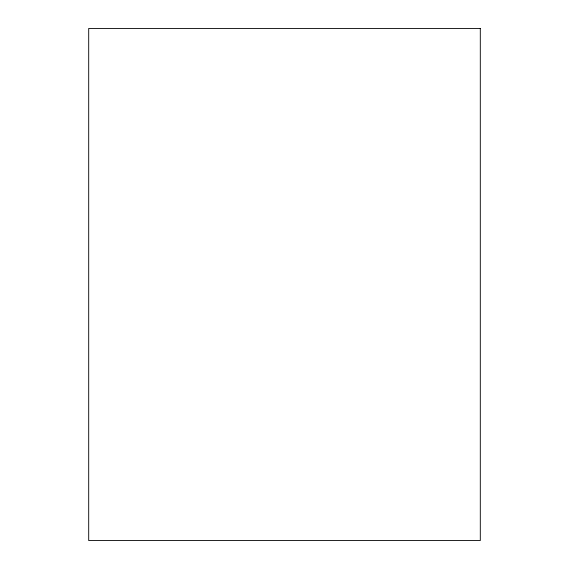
<?xml version="1.0" encoding="UTF-8"?>
<svg xmlns="http://www.w3.org/2000/svg" width="569" height="569" viewBox="0 0 569 569"><rect width="100%" height="100%" fill="white"/><g stroke="black" fill="none" stroke-linecap="round" stroke-linejoin="round"><path stroke-width="0.85" d="M480.3 28.45L88.7 28.45L88.7 540.55L480.3 540.55L480.3 28.45"/></g></svg>
